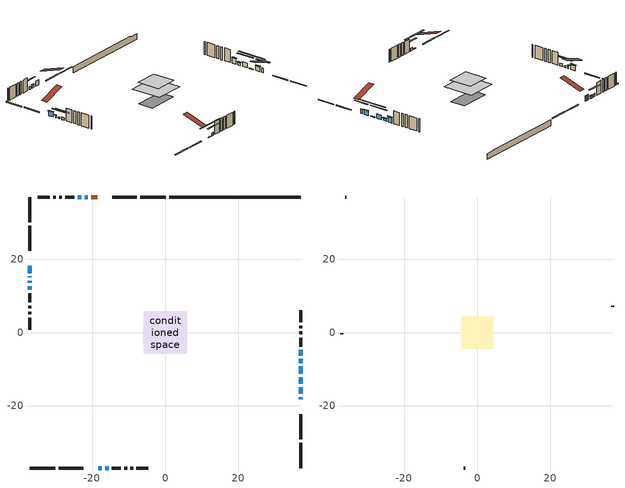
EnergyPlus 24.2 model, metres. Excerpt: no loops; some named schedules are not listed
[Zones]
conditioned space
 floor adiabatic (AdiabaticFloorConstruction): -5.87,-5.87 -5.87,5.87 5.87,5.87 5.87,-5.87 z2.74
 floor foundation (Slab1 construction): -6.02,-2.97 -6.02,2.97 6.02,2.97 6.02,-2.97 z-2.06
 wall outside (RimJoist1 construction): 0.17,37.07 -6.8,37.07 / -37.07,-37.07 -30.09,-37.07 / -37.07,37.07 -37.07,30.09 / 37.07,-37.07 37.07,-30.09 z0.3:0.6
 wall outside (RimJoist2 construction): -7.73,37.07 -14.47,37.07 / -29.16,-37.07 -22.42,-37.07 / -37.07,29.16 -37.07,22.42 / 37.07,-29.16 37.07,-22.42 z0.3:0.6
 wall outside (AdiabaticWallConstruction 1): -18.58,37.07 -20.3,37.07 z0.3:2.33
 wall outside (AdiabaticWallConstruction): 37.07,-18.31 37.07,-17.7 / 37.07,-16.77 37.07,-14.99 / -37.07,18.31 -37.07,16.28 / 37.07,-11.31 37.07,-9.28 z0.3:2.08; -21.23,37.07 -22.09,37.07 z0.3:1.3; -37.07,15.35 -37.07,15.14 z0.3:1.22; 37.07,-14.07 37.07,-12.24 / -18.31,-37.07 -17.39,-37.07 z0.3:0.61; -23.01,37.07 -23.98,37.07 / -16.47,-37.07 -15.5,-37.07 z0.3:1.42; -37.07,14.22 -37.07,13.6 z0.3:0.96; -37.07,12.68 -37.07,11.66 / 37.07,-8.35 37.07,-7.23 z0.3:1.32; 37.07,-6.3 37.07,-4.78 z0.3:2.33
 wall outside (Wall1 construction): -24.91,37.07 -27.36,37.07 / -14.57,-37.07 -12.12,-37.07 / -37.07,10.73 -37.07,8.28 / 37.07,-3.85 37.07,-1.39 z0.3:5.18
 wall outside (Wall2 construction): -28.29,37.07 -29.03,37.07 / -11.19,-37.07 -10.45,-37.07 / -37.07,7.35 -37.07,6.61 / 37.07,-0.46 37.07,0.27 z0.3:5.18
 wall outside (Wall3 construction): -29.96,37.07 -30.66,37.07 / -9.52,-37.07 -8.82,-37.07 / -37.07,5.68 -37.07,4.98 / 37.07,1.2 37.07,1.9 z0.3:5.18
 wall outside (Wall4 construction): -31.59,37.07 -34.88,37.07 / -7.89,-37.07 -4.6,-37.07 / -37.07,4.05 -37.07,0.76 / 37.07,2.83 37.07,6.12 z0.3:5.18
 wall foundation (FoundationWall1 construction): 1.1,37.07,-2.06 1.1,37.07,0.3 33.47,37.07,0.3 33.47,37.07,0.07 37.07,37.07,0.07 37.07,37.07,-2.06
 window (WindowConstruction): 37.07,-18.31 37.07,-17.7 z0.3:2.08
 window (WindowConstruction 8): 37.07,-16.77 37.07,-14.99 z0.3:2.08
 window (WindowConstruction 9): -21.23,37.07 -22.08,37.07 z0.3:1.3
 window (WindowConstruction 10): -37.07,18.31 -37.07,16.28 z0.3:2.08
 window (WindowConstruction 11): -37.07,15.35 -37.07,15.14 z0.3:1.21
 window (WindowConstruction 12): 37.07,-14.07 37.07,-12.24 z0.3:0.6
 window (WindowConstruction 13): -18.31,-37.07 -17.4,-37.07 z0.3:0.6
 window (WindowConstruction 1): 37.07,-11.31 37.07,-9.28 z0.3:2.08
 window (WindowConstruction 2): -23.01,37.07 -23.98,37.07 z0.3:1.42
 window (WindowConstruction 3): -16.47,-37.07 -15.5,-37.07 z0.3:1.42
 window (WindowConstruction 4): -37.07,14.21 -37.07,13.6 z0.3:0.96
 window (WindowConstruction 5): -37.07,12.68 -37.07,11.66 z0.3:1.31
 window (WindowConstruction 6): 37.07,-8.35 37.07,-7.23 z0.3:1.31
 window (WindowConstruction 7): 37.07,-6.3 37.07,-4.78 z0.3:2.33
 door (Door): -18.59,37.07 -20.3,37.07 z0.3:2.33
 ceiling adiabatic (AdiabaticFloorConstruction): 5.87,-5.87 5.87,5.87 -5.87,5.87 -5.87,-5.87 z2.74
attic - vented
 floor to conditioned space (Floor1 construction Reversed): -4.39,-4.39 -4.39,4.39 4.39,4.39 4.39,-4.39 z5.18
 wall outside (Wall5 construction): -35.81,37.07 -36.14,37.07 / -3.67,-37.07 -3.34,-37.07 / -37.07,-0.17 -37.07,-0.5 / 37.07,7.05 37.07,7.38 z0.3:5.18
 roof outside (Roof1 construction): -17.66,37.07,5.18 -17.66,28.51,8.03 -15.4,28.51,8.03 -15.4,37.07,5.18; -19.24,-37.07,5.18 -19.24,-28.51,8.03 -21.49,-28.51,8.03 -21.49,-37.07,5.18; -37.07,19.24,5.18 -28.51,19.24,8.03 -28.51,21.49,8.03 -37.07,21.49,5.18; 37.07,-19.24,5.18 28.51,-19.24,8.03 28.51,-21.49,8.03 37.07,-21.49,5.18
shading: 37.07,-15.14 37.07,-20.87 37.48,-20.87 37.48,-15.14 z4.64; 37.07,-14.79 37.07,-16.97 37.48,-16.97 37.48,-14.79 z2.28; -22.29,37.07 -21.03,37.07 -21.03,37.48 -22.29,37.48 z1.5; -37.07,16.08 -37.07,18.51 -37.48,18.51 -37.48,16.08 z2.28; -37.07,14.94 -37.07,15.55 -37.48,15.55 -37.48,14.94 z1.42; 37.07,-7.31 37.07,-18.99 37.48,-18.99 37.48,-7.31 z5.53; -12.47,-37.07 -23.24,-37.07 -23.24,-37.48 -12.47,-37.48 z5.53; 37.07,-6.72 37.07,-13.87 37.48,-13.87 37.48,-6.72 z4.64; -26.54,37.07 -20.45,37.07 -20.45,37.48 -26.54,37.48 z3.98; -12.94,-37.07 -19.03,-37.07 -19.03,-37.48 -12.94,-37.48 z3.98; -37.07,11.04 -37.07,16.77 -37.48,16.77 -37.48,11.04 z3.52; -37.07,9.1 -37.07,15.24 -37.48,15.24 -37.48,9.1 z3.88; 37.07,-7.03 37.07,-8.55 37.48,-8.55 37.48,-7.03 z1.52; 37.07,-4.58 37.07,-6.5 37.48,-6.5 37.48,-4.58 z2.53
[Building]
Building 1: Terrain=Suburbs
[Site:Location]
Ottawa Intl AP_ON: Latitude {deg}=45.32; Longitude {deg}=-75.67; Time Zone {hr}=-5; Elevation {m}=115; Keep Site Location Information=Yes
[Site:GroundTemperature:Shallow]
1.18808, -1.19398, -1.38475, -0.254337, 4.28362, 8.80044, 12.7163, 15.1969, 15.4076, 13.3901, 9.57408, 5.19582
[Site:WaterMainsTemperature]
Calculation Method=Schedule; Temperature Schedule=mains temperature schedule
[Material] Roughness=Rough; Thermal Absorptance=0.9
Name | Thickness {m} | Conductivity {W/m-K} | Density {kg/m3} | Specific Heat {J/kg-K} | Solar Absorptance | Visible Absorptance
asphalt or fiberglass shingles | 0.00635 | 0.162714 | 1121.4 | 1465.45 | 0.4 | 0.4
ceiling loosefill ins | 0.169333 | 0.0480833 | 16.02 | 1046.75 | 0.7 | 0.7
ceiling stud and cavity | 0.1397 | 0.135157 | 65.682 | 1177.47 | 0.7 | 0.7
concrete 4.0 in. | 0.1016 | 1.803125 | 2242.8 | 837.4 | 0.7 | 0.7
concrete 8.0 in. | 0.2032 | 1.803125 | 2242.8 | 837.4 | 0.7 | 0.7
door material | 0.04445 | 0.053851 | 512.64 | 1214.23 | 0.7 | 0.7
exterior vertical ins | 0.0460229 | 0.029427 | 32.04 | 1214.23 | 0.7 | 0.7
floor covering | 0.0127 | 0.0433444 | 54.468 | 1339.84 | 0.6 | 0.6
floor rigid ins; wall rigid ins 1 | 0.512978 | 0.029427 | 32.04 | 1214.23 | 0.7 | 0.7
floor stud and cavity | 0.1397 | 1.75129 | 37.0049 | 1207.88 | 0.7 | 0.7
furniture material conditioned space 1 | 0.1524 | 0.115458 | 640.8 | 1214.23 | 0.6 | 0.6
gypsum board | 0.0127 | 0.160291 | 801 | 837.4 | 0.6 | 0.6
gypsum board 1 | 0.0127 | 0.160291 | 801 | 837.4 | 0.7 | 0.7
osb sheathing 0.5 in. | 0.0127 | 0.115458 | 512.64 | 1214.23 | 0.7 | 0.7
osb sheathing 0.75 in. | 0.01905 | 0.115458 | 512.64 | 1214.23 | 0.7 | 0.7
osb sheathing 2.0 in. | 0.0508 | 0.115458 | 512.64 | 1214.23 | 0.7 | 0.7
rim joist stud and cavity | 0.0508 | 0.0451784 | 125.044 | 1163.47 | 0.6 | 0.6
rim joist stud and cavity 1 | 0.0508 | 0.029095 | 125.044 | 1163.47 | 0.6 | 0.6
wall rigid ins | 0.051816 | 0.029427 | 32.04 | 1214.23 | 0.7 | 0.7
wall stud and cavity | 0.1397 | 0.234733 | 139.0536 | 1170.24 | 0.7 | 0.7
wall stud and cavity 1 | 0.1397 | 0.265352 | 139.0536 | 1170.24 | 0.7 | 0.7
wall stud and cavity 2 | 0.1397 | 0.748539 | 139.0536 | 1170.24 | 0.7 | 0.7
wall stud and cavity 3 | 0.1397 | 0.226685 | 139.0536 | 1170.24 | 0.7 | 0.7
wall stud and cavity 4 | 0.0889 | 6.9971 | 50.32683 | 1063.81 | 0.6 | 0.6
wall stud and cavity 5 | 0.0889 | 0.380278 | 52.3479 | 1209.89 | 0.7 | 0.7
wall stud and cavity 6 | 0.0889 | 0.391764 | 83.0341 | 1211.67 | 0.7 | 0.7
wood siding | 0.0254 | 0.102417 | 544.68 | 1172.36 | 0.4 | 0.4
wood siding 1 | 0.00254 | 0.102417 | 544.68 | 1172.36 | 0.4 | 0.4
wood siding 2; wood siding 3; wood siding 4 | 0.0254 | 0.102417 | 544.68 | 1172.36 | 0.7 | 0.7
[WindowMaterial:SimpleGlazingSystem]
Name | U-Factor {W/m2-K} | Solar Heat Gain Coefficient
WindowMaterial | 3.30914 | 0.63
WindowMaterial 1 | 3.30119 | 0.67
WindowMaterial 2 | 3.30346 | 0.65
WindowMaterial 3 | 3.304596 | 0.59
WindowMaterial 4 | 3.313113 | 0.58
WindowMaterial 5 | 3.29721 | 0.69
WindowMaterial 6 | 3.304596 | 0.64
WindowMaterial 7 | 3.296079 | 0.7
WindowMaterial 8 | 3.30914 | 0.43
WindowMaterial 9 | 3.31198 | 0.52
[Construction]
AdiabaticFloorConstruction: floor stud and cavity, floor rigid ins, osb sheathing 0.75 in., floor covering
AdiabaticWallConstruction: wood siding 3, wall rigid ins 1, wall stud and cavity 5, gypsum board
AdiabaticWallConstruction 1: wood siding 4, wall rigid ins 1, wall stud and cavity 5, gypsum board
Door: door material
Floor1 construction Reversed: gypsum board, ceiling stud and cavity, ceiling loosefill ins
FoundationWall1 construction: concrete 8.0 in., gypsum board 1
furniture construction conditioned space 1: furniture material conditioned space 1
PartitionWallConstruction: gypsum board, wall stud and cavity 6, gypsum board
RimJoist1 construction: wood siding 2, osb sheathing 2.0 in., rim joist stud and cavity
RimJoist2 construction: wood siding 2, osb sheathing 2.0 in., rim joist stud and cavity 1
Roof1 construction: asphalt or fiberglass shingles
Slab1 construction: concrete 4.0 in.
Wall1 construction: wood siding, wall rigid ins, osb sheathing 0.5 in., wall stud and cavity, gypsum board
Wall2 construction: wood siding, wall rigid ins, osb sheathing 0.5 in., wall stud and cavity 1, gypsum board
Wall3 construction: wood siding, wall rigid ins, osb sheathing 0.5 in., wall stud and cavity 2, gypsum board
Wall4 construction: wood siding, wall rigid ins, osb sheathing 0.5 in., wall stud and cavity 3, gypsum board
Wall5 construction: wood siding 1, wall stud and cavity 4
WindowConstruction: WindowMaterial
WindowConstruction 1: WindowMaterial 1
WindowConstruction 10: WindowMaterial 7
WindowConstruction 11: WindowMaterial 8
WindowConstruction 12; WindowConstruction 13: WindowMaterial 9
WindowConstruction 2; WindowConstruction 3; WindowConstruction 5; WindowConstruction 6: WindowMaterial 2
WindowConstruction 4: WindowMaterial 3
WindowConstruction 7: WindowMaterial 4
WindowConstruction 8: WindowMaterial 5
WindowConstruction 9: WindowMaterial 6
[Zone] Multiplier=1; Part of Total Floor Area=Yes
Name | Volume {m3}
attic - vented | 35.6874
conditioned space | 528.9
[Space]
Name | Zone | Volume {m3}
attic - vented 1 | attic - vented | 35.6874
conditioned space 1 | conditioned space | 528.9
[ZoneInfiltration:EffectiveLeakageArea]
infil attic - vented 1: Zone or Space=attic - vented 1; Schedule=Always On Discrete; Effective Air Leakage Area {cm2}=3246.74; Stack Coefficient=0.000537376; Wind Coefficient=1.56624e-05
[ZoneMixing]
whole house fan mix: Zone or Space=attic - vented; Schedule=Always On Continuous; Design Flow Rate Calculation Method=Flow/Zone; Design Flow Rate {m3/s}=0; Source Zone or Space=conditioned space
[SurfaceProperty:ExposedFoundationPerimeter]
Slab1: Exposed Perimeter Calculation Method=TotalExposedPerimeter; Total Exposed Perimeter {m}=35.966
[InternalMass] Zone or ZoneList=conditioned space; Space or SpaceList=conditioned space 1
Name | Construction | Surface Area {m2}
furniture mass conditioned space 1 | furniture construction conditioned space 1 | 83.7799
partition wall mass | PartitionWallConstruction | 209.45
[Lights]
interior lighting: Zone or ZoneList or Space or SpaceList=conditioned space 1; Schedule=interior lighting schedule; Design Level Calculation Method=LightingLevel; Lighting Level {W}=343.2; Return Air Fraction=0; Fraction Radiant=0.6; Fraction Visible=0.2; Fraction Replaceable=1
[People]
occupants: Zone or ZoneList or Space or SpaceList=conditioned space 1; Number of People Schedule=occupants schedule; Number of People Calculation Method=People; Number of People=3; Fraction Radiant=0.314171; Sensible Heat Fraction=0.56303; Activity Level Schedule=occupants activity schedule; Carbon Dioxide Generation Rate {m3/s-W}=0; Enable ASHRAE 55 Comfort Warnings=No; Mean Radiant Temperature Calculation Type=EnclosureAveraged
[ElectricEquipment] Zone or ZoneList or Space or SpaceList=conditioned space 1; Design Level Calculation Method=EquipmentLevel
Name | Schedule | Design Level {W} | Fraction Latent | Fraction Radiant | Fraction Lost
clothes dryer | clothes dryer schedule | 140.772 | 0.015 | 0.081 | 0.85
clothes washer | clothes washer schedule | 32.1985 | 0.03 | 0.162 | 0.7
cooking range | cooking range schedule | 215.147 | 0.08 | 0.432 | 0.2
dishwasher | dishwasher schedule | 66.8632 | 0.3 | 0.18 | 0.4
fridge | fridge schedule | 72.9452 | 0 | 0.6 | 0
mech vent house fan | mech vent house fan schedule | 0.95 | 0 | 0 | 1
mech vent house fan cfis | mech vent house fan cfis schedule | 0 | 0 | 0 | 0
misc plug loads | misc plug loads schedule | 494.7 | 0.045 | 0.513 | 0.1
whole house fan | Always On Discrete | 0 | 0 | 0 | 1
[OtherEquipment] Zone or ZoneList or Space or SpaceList=conditioned space 1; Design Level Calculation Method=EquipmentLevel
Name | Fuel Type | Schedule | Design Level {W} | Fraction Latent | Fraction Radiant | Fraction Lost
clothes dryer 1 | Electricity | clothes dryer schedule | 0 | 0.015 | 0.081 | 0.85
cooking range 1 | Electricity | cooking range schedule | 0 | 0.08 | 0.432 | 0.2
general water use latent | None | general water use schedule | 62.594 | 1 | 0 | 0
general water use sensible | None | general water use schedule | -61.6891 | 0 | 0.6 | 0
mech vent house fan latent load | None | Always On Discrete | 0 | 1 | 0 | 0
mech vent house fan sensible load | None | Always On Discrete | 0 | 0 | 0 | 0
water heater energy adjustment1 | NaturalGas | Always On Discrete | 0.01 | 0 | 0 | 1
[ZoneInfiltration:DesignFlowRate] Zone or ZoneList or Space or SpaceList=conditioned space 1; Schedule=Always On Discrete; Design Flow Rate Calculation Method=Flow/Zone; Design Flow Rate {m3/s}=0
infil flow; natural vent flow; whole house fan flow
[AvailabilityManager:Scheduled]
central ac and furnace airloop Availability Manager: Schedule=Always On Discrete
[Foundation:Kiva]
Foundation Kiva 1: Initial Indoor Air Temperature {C}=18; Wall Height Above Grade {m}=0.300015; Wall Depth Below Slab {m}=0.2032; Custom Block Material Name 1=exterior vertical ins; Custom Block Depth 1 {m}=2.36001; Custom Block X Position 1 {m}=0.2159; Custom Block Z Position 1 {m}=0
[Foundation:Kiva:Settings]
Soil Conductivity {W/m-K}=0.849921; Soil Density {kg/m3}=1842.3; Soil Specific Heat {J/kg-K}=418.7; Ground Solar Absorptivity=0.9; Ground Thermal Absorptivity=0.9; Ground Surface Roughness {m}=0.03; Far-Field Width {m}=40; Deep-Ground Boundary Condition=ZeroFlux; Deep-Ground Depth {m}=40; Minimum Cell Dimension {m}=0.2; Maximum Cell Growth Coefficient=3; Simulation Timestep=Timestep
[Exterior:Lights]
exterior lighting: Schedule=exterior lighting schedule; Design Level {W}=75.6
[EnergyManagementSystem:GlobalVariable]
central_ac_and_furnace_airloop_Fan_RTF
infil_program_Qfan
infil_program_Qinf
natural_vent_program_Qnv
natural_vent_program_Qwhf
[EnergyManagementSystem:Sensor]
Name | Output:Variable or Output:Meter Index Key | Output:Variable or Output:Meter
airflow_gain | infil flow | Infiltration Sensible Heat Gain Energy
airflow_gain_1 | natural vent flow | Infiltration Sensible Heat Gain Energy
airflow_gain_2 | whole house fan flow | Infiltration Sensible Heat Gain Energy
airflow_loss | infil flow | Infiltration Sensible Heat Loss Energy
airflow_loss_1 | natural vent flow | Infiltration Sensible Heat Loss Energy
airflow_loss_2 | whole house fan flow | Infiltration Sensible Heat Loss Energy
clg_load_cond |  | Cooling:EnergyTransfer:Zone:CONDITIONED SPACE
clg_sp_s; clg_sp_s_1 | cooling setpoint | Schedule Value
clothes_dryer_exhaust_0_sch_s | clothes dryer exhaust 0 schedule | Schedule Value
cool_season | cooling season schedule | Schedule Value
htg_load_cond |  | Heating:EnergyTransfer:Zone:CONDITIONED SPACE
htg_sp_s; htg_sp_s_1 | heating setpoint | Schedule Value
ig_ee_conv | clothes dryer | Electric Equipment Convective Heating Energy
ig_ee_conv_2 | cooking range | Electric Equipment Convective Heating Energy
ig_ee_conv_4 | fridge | Electric Equipment Convective Heating Energy
ig_ee_conv_5 | misc plug loads | Electric Equipment Convective Heating Energy
ig_ee_conv_6 | whole house fan | Electric Equipment Convective Heating Energy
ig_ee_rad | clothes dryer | Electric Equipment Radiant Heating Energy
ig_ee_rad_2 | cooking range | Electric Equipment Radiant Heating Energy
ig_ee_rad_4 | fridge | Electric Equipment Radiant Heating Energy
ig_ee_rad_5 | misc plug loads | Electric Equipment Radiant Heating Energy
ig_ee_rad_6 | whole house fan | Electric Equipment Radiant Heating Energy
ig_lgt_conv | interior lighting | Lights Convective Heating Energy
ig_lgt_rad | interior lighting | Lights Radiant Heating Energy
ig_lgt_vis | interior lighting | Lights Visible Radiation Heating Energy
ig_oe_conv | clothes dryer 1 | Other Equipment Convective Heating Energy
ig_oe_conv_1 | cooking range 1 | Other Equipment Convective Heating Energy
ig_oe_conv_2 | general water use latent | Other Equipment Convective Heating Energy
ig_oe_conv_3 | general water use sensible | Other Equipment Convective Heating Energy
ig_oe_conv_4 | water heater energy adjustment1 | Other Equipment Convective Heating Energy
ig_oe_rad | clothes dryer 1 | Other Equipment Radiant Heating Energy
ig_oe_rad_1 | cooking range 1 | Other Equipment Radiant Heating Energy
ig_oe_rad_2 | general water use latent | Other Equipment Radiant Heating Energy
ig_oe_rad_3 | general water use sensible | Other Equipment Radiant Heating Energy
ig_oe_rad_4 | water heater energy adjustment1 | Other Equipment Radiant Heating Energy
ig_ppl_conv | occupants | People Convective Heating Energy
ig_ppl_rad | occupants | People Radiant Heating Energy
im_conv | furniture mass conditioned space 1 | Surface Inside Face Convection Heat Gain Energy
im_conv_1 | partition wall mass | Surface Inside Face Convection Heat Gain Energy
im_ig | furniture mass conditioned space 1 | Surface Inside Face Internal Gains Radiation Heat Gain Energy
im_ig_1 | partition wall mass | Surface Inside Face Internal Gains Radiation Heat Gain Energy
im_lgt | furniture mass conditioned space 1 | Surface Inside Face Lights Radiation Heat Gain Energy
im_lgt_1 | partition wall mass | Surface Inside Face Lights Radiation Heat Gain Energy
im_sol | furniture mass conditioned space 1 | Surface Inside Face Solar Radiation Heat Gain Energy
im_sol_1 | partition wall mass | Surface Inside Face Solar Radiation Heat Gain Energy
im_surf | furniture mass conditioned space 1 | Surface Inside Face Net Surface Thermal Radiation Heat Gain Energy
im_surf_1 | partition wall mass | Surface Inside Face Net Surface Thermal Radiation Heat Gain Energy
mv_conv | mech vent house fan | Electric Equipment Convective Heating Energy
mv_conv_1 | mech vent house fan cfis | Electric Equipment Convective Heating Energy
mv_conv_2 | mech vent house fan latent load | Other Equipment Convective Heating Energy
mv_conv_3 | mech vent house fan sensible load | Other Equipment Convective Heating Energy
mv_rad | mech vent house fan | Electric Equipment Radiant Heating Energy
mv_rad_1 | mech vent house fan cfis | Electric Equipment Radiant Heating Energy
mv_rad_2 | mech vent house fan latent load | Other Equipment Radiant Heating Energy
mv_rad_3 | mech vent house fan sensible load | Other Equipment Radiant Heating Energy
natural_vent_s | natural vent schedule | Schedule Value
out_pb_s |  | Site Outdoor Air Barometric Pressure
out_wt_s |  | Site Outdoor Air Humidity Ratio
site_vw_s |  | Site Wind Speed
ss_back_out | Window1 | Surface Window Shortwave from Zone Back Out Window Heat Transfer Rate
ss_back_out_1 | Window10 | Surface Window Shortwave from Zone Back Out Window Heat Transfer Rate
ss_back_out_10 | Window6 | Surface Window Shortwave from Zone Back Out Window Heat Transfer Rate
ss_back_out_11 | Window7 | Surface Window Shortwave from Zone Back Out Window Heat Transfer Rate
ss_back_out_12 | Window8 | Surface Window Shortwave from Zone Back Out Window Heat Transfer Rate
ss_back_out_13 | Window9 | Surface Window Shortwave from Zone Back Out Window Heat Transfer Rate
ss_back_out_2 | Window11 | Surface Window Shortwave from Zone Back Out Window Heat Transfer Rate
ss_back_out_3 | Window12 | Surface Window Shortwave from Zone Back Out Window Heat Transfer Rate
ss_back_out_4 | Window13 | Surface Window Shortwave from Zone Back Out Window Heat Transfer Rate
ss_back_out_5 | Window14 | Surface Window Shortwave from Zone Back Out Window Heat Transfer Rate
ss_back_out_6 | Window16 | Surface Window Shortwave from Zone Back Out Window Heat Transfer Rate
ss_back_out_7 | Window2 | Surface Window Shortwave from Zone Back Out Window Heat Transfer Rate
ss_back_out_8 | Window4 | Surface Window Shortwave from Zone Back Out Window Heat Transfer Rate
ss_back_out_9 | Window5 | Surface Window Shortwave from Zone Back Out Window Heat Transfer Rate
ss_conv | Door1 | Surface Inside Face Convection Heat Gain Energy
ss_conv_1 | Window1 | Surface Inside Face Convection Heat Gain Energy
ss_conv_10 | Window5 | Surface Inside Face Convection Heat Gain Energy
ss_conv_11 | Window6 | Surface Inside Face Convection Heat Gain Energy
ss_conv_12 | Window7 | Surface Inside Face Convection Heat Gain Energy
ss_conv_13 | Window8 | Surface Inside Face Convection Heat Gain Energy
ss_conv_14 | Window9 | Surface Inside Face Convection Heat Gain Energy
ss_conv_2 | Window10 | Surface Inside Face Convection Heat Gain Energy
ss_conv_3 | Window11 | Surface Inside Face Convection Heat Gain Energy
ss_conv_4 | Window12 | Surface Inside Face Convection Heat Gain Energy
ss_conv_5 | Window13 | Surface Inside Face Convection Heat Gain Energy
ss_conv_6 | Window14 | Surface Inside Face Convection Heat Gain Energy
ss_conv_7 | Window16 | Surface Inside Face Convection Heat Gain Energy
ss_conv_8 | Window2 | Surface Inside Face Convection Heat Gain Energy
ss_conv_9 | Window4 | Surface Inside Face Convection Heat Gain Energy
ss_ig | Door1 | Surface Inside Face Internal Gains Radiation Heat Gain Energy
ss_ig_1 | Window1 | Surface Inside Face Internal Gains Radiation Heat Gain Energy
ss_ig_10 | Window5 | Surface Inside Face Internal Gains Radiation Heat Gain Energy
ss_ig_11 | Window6 | Surface Inside Face Internal Gains Radiation Heat Gain Energy
ss_ig_12 | Window7 | Surface Inside Face Internal Gains Radiation Heat Gain Energy
ss_ig_13 | Window8 | Surface Inside Face Internal Gains Radiation Heat Gain Energy
ss_ig_14 | Window9 | Surface Inside Face Internal Gains Radiation Heat Gain Energy
ss_ig_2 | Window10 | Surface Inside Face Internal Gains Radiation Heat Gain Energy
ss_ig_3 | Window11 | Surface Inside Face Internal Gains Radiation Heat Gain Energy
ss_ig_4 | Window12 | Surface Inside Face Internal Gains Radiation Heat Gain Energy
ss_ig_5 | Window13 | Surface Inside Face Internal Gains Radiation Heat Gain Energy
ss_ig_6 | Window14 | Surface Inside Face Internal Gains Radiation Heat Gain Energy
ss_ig_7 | Window16 | Surface Inside Face Internal Gains Radiation Heat Gain Energy
ss_ig_8 | Window2 | Surface Inside Face Internal Gains Radiation Heat Gain Energy
ss_ig_9 | Window4 | Surface Inside Face Internal Gains Radiation Heat Gain Energy
ss_lgt | Door1 | Surface Inside Face Lights Radiation Heat Gain Energy
ss_sol | Door1 | Surface Inside Face Solar Radiation Heat Gain Energy
ss_surf | Door1 | Surface Inside Face Net Surface Thermal Radiation Heat Gain Energy
ss_surf_1 | Window1 | Surface Inside Face Net Surface Thermal Radiation Heat Gain Energy
ss_surf_10 | Window5 | Surface Inside Face Net Surface Thermal Radiation Heat Gain Energy
ss_surf_11 | Window6 | Surface Inside Face Net Surface Thermal Radiation Heat Gain Energy
ss_surf_12 | Window7 | Surface Inside Face Net Surface Thermal Radiation Heat Gain Energy
ss_surf_13 | Window8 | Surface Inside Face Net Surface Thermal Radiation Heat Gain Energy
ss_surf_14 | Window9 | Surface Inside Face Net Surface Thermal Radiation Heat Gain Energy
ss_surf_2 | Window10 | Surface Inside Face Net Surface Thermal Radiation Heat Gain Energy
ss_surf_3 | Window11 | Surface Inside Face Net Surface Thermal Radiation Heat Gain Energy
ss_surf_4 | Window12 | Surface Inside Face Net Surface Thermal Radiation Heat Gain Energy
ss_surf_5 | Window13 | Surface Inside Face Net Surface Thermal Radiation Heat Gain Energy
ss_surf_6 | Window14 | Surface Inside Face Net Surface Thermal Radiation Heat Gain Energy
ss_surf_7 | Window16 | Surface Inside Face Net Surface Thermal Radiation Heat Gain Energy
ss_surf_8 | Window2 | Surface Inside Face Net Surface Thermal Radiation Heat Gain Energy
ss_surf_9 | Window4 | Surface Inside Face Net Surface Thermal Radiation Heat Gain Energy
ss_trans_in | Window1 | Surface Window Transmitted Solar Radiation Rate
ss_trans_in_1 | Window10 | Surface Window Transmitted Solar Radiation Rate
ss_trans_in_10 | Window6 | Surface Window Transmitted Solar Radiation Rate
ss_trans_in_11 | Window7 | Surface Window Transmitted Solar Radiation Rate
ss_trans_in_12 | Window8 | Surface Window Transmitted Solar Radiation Rate
ss_trans_in_13 | Window9 | Surface Window Transmitted Solar Radiation Rate
ss_trans_in_2 | Window11 | Surface Window Transmitted Solar Radiation Rate
ss_trans_in_3 | Window12 | Surface Window Transmitted Solar Radiation Rate
ss_trans_in_4 | Window13 | Surface Window Transmitted Solar Radiation Rate
ss_trans_in_5 | Window14 | Surface Window Transmitted Solar Radiation Rate
ss_trans_in_6 | Window16 | Surface Window Transmitted Solar Radiation Rate
ss_trans_in_7 | Window2 | Surface Window Transmitted Solar Radiation Rate
ss_trans_in_8 | Window4 | Surface Window Transmitted Solar Radiation Rate
ss_trans_in_9 | Window5 | Surface Window Transmitted Solar Radiation Rate
ss_trans_out | Window1 | Surface Inside Face Initial Transmitted Diffuse Transmitted Out Window Solar Radiation Rate
ss_trans_out_1 | Window10 | Surface Inside Face Initial Transmitted Diffuse Transmitted Out Window Solar Radiation Rate
